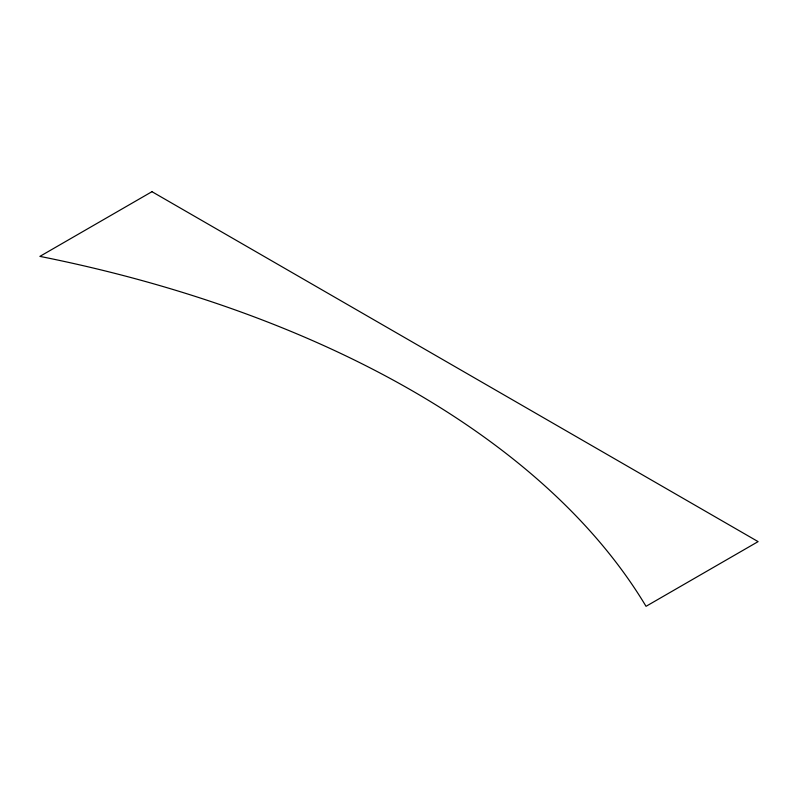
<?xml version="1.0" encoding="UTF-8"?>
<svg xmlns="http://www.w3.org/2000/svg" width="798" height="798" viewBox="0 0 798 798"><rect width="100%" height="100%" fill="white"/><g stroke="black" fill="none" stroke-linecap="round" stroke-linejoin="round"><path stroke-width="1.2" d="M151.969 191.68L39.9 256.377A980.213 565.922 0 0 1 646.031 606.32L758.1 541.623L151.969 191.68"/></g></svg>
